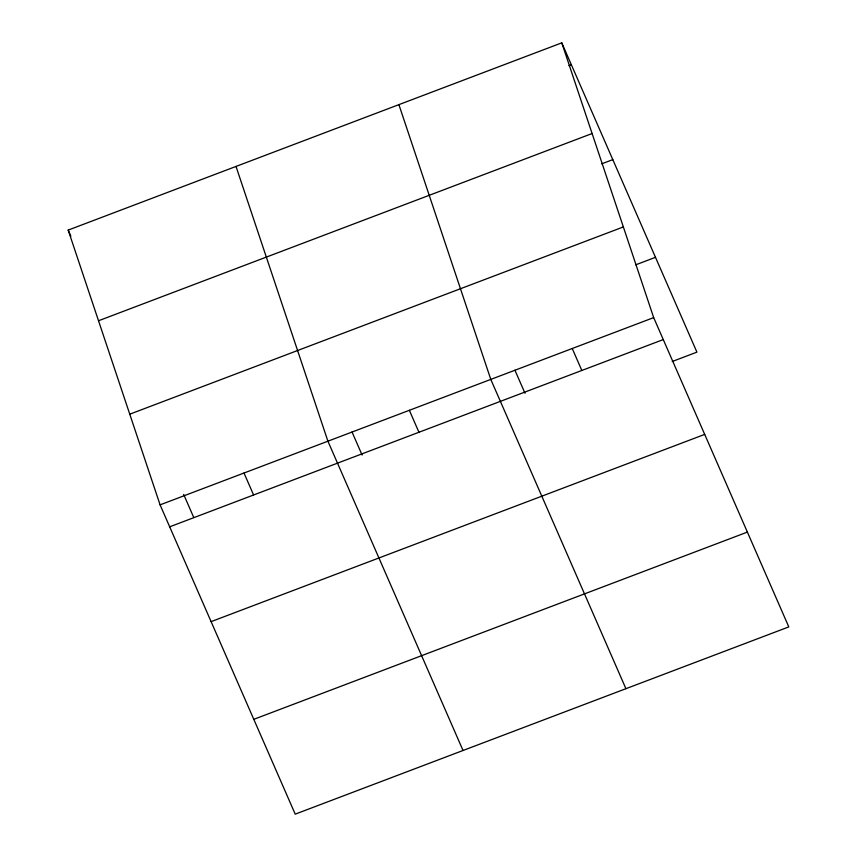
<?xml version="1.0" encoding="UTF-8"?>
<svg xmlns="http://www.w3.org/2000/svg" width="857" height="857" viewBox="0 0 857 857"><rect width="100%" height="100%" fill="white"/><g stroke="black" fill="none" stroke-linecap="round" stroke-linejoin="round"><path stroke-width="1.29" d="M561.785 42.85L653.677 317.615L788.804 626.906L295.215 814.15L160.088 504.859L68.196 230.094L561.785 42.85L696.912 352.141L672.231 361.504M568.909 65.743L571.373 64.811M98.523 320.764L592.112 133.521M601.7 163.837L612.798 159.627M129.761 414.188L623.35 226.944M635.744 264.813L655.487 257.325M160.088 504.859L653.677 317.615M169.686 526.819L663.275 339.576M211.111 621.636L704.7 434.392M253.79 719.334L747.379 532.09M572.24 348.51L581.828 370.47M514.907 370.17L524.998 393.267M625.921 688.696L490.793 379.405L398.901 104.64M409.357 410.299L418.944 432.26M352.023 431.96L362.115 455.056M463.037 750.486L327.91 441.194L236.018 166.429M243.999 473.021L253.597 494.982M68.196 230.094L70.863 236.189M183.666 494.403L193.757 517.499"/></g></svg>
